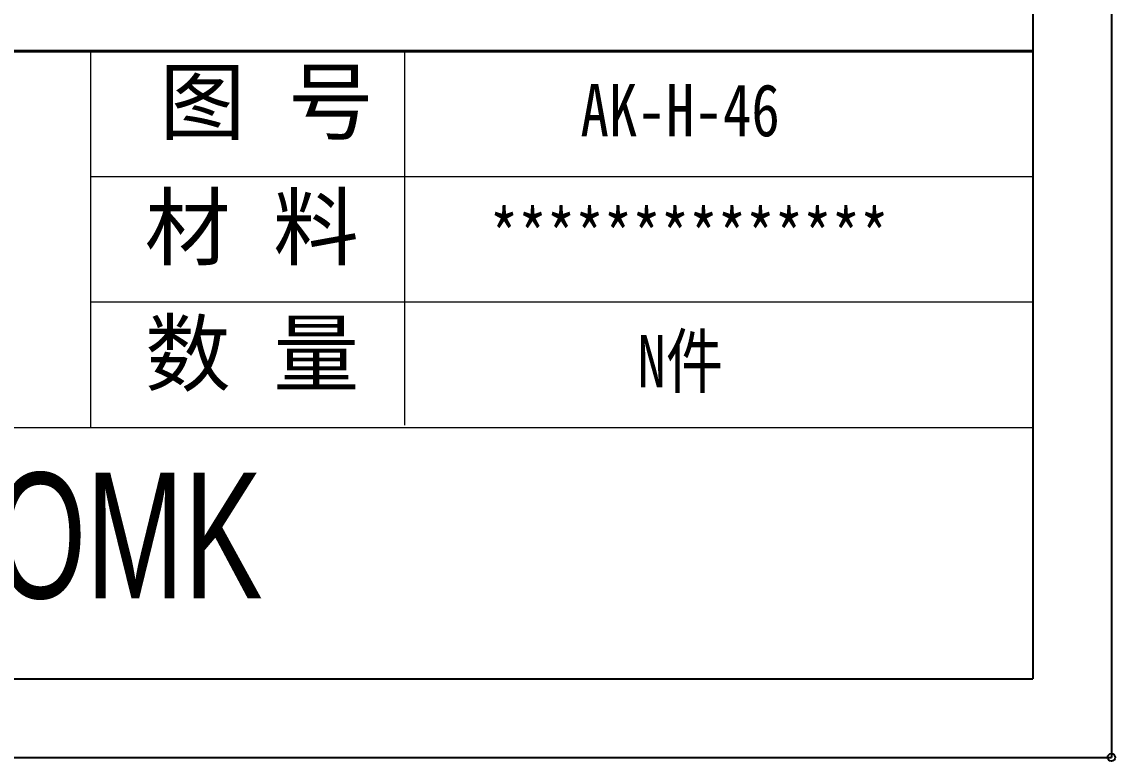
# Model space of a CAD drawing. Header units: inches. Extents: x 319 to 1827, y 1181 to 1488.
# Drawn here: x 651.5 to 753.1, y 1181.5 to 1250.2 of the extents above; entities that cross this region are included whole.
import ezdxf

# ---------------------------------------------------------------- set-up
doc = ezdxf.new("R2010")
doc.units = ezdxf.units.IN
doc.layers.add('文字', color=81, linetype='Continuous')
doc.layers.add('粗实线', color=7, linetype='Continuous', lineweight=30)
doc.layers.add('细实线', color=3, linetype='Continuous', lineweight=9)
doc.styles.get("Standard").update_dxf_attribs({"font": 'txt', "bigfont": 'gbcbig.shx'})
doc.styles.add('宋体', font='', dxfattribs={"width": 0.8, "height": 3.5})
doc.styles.add('长仿宋', font='', dxfattribs={"width": 0.7, "height": 4})
doc.styles.get('宋体').set_extended_font_data('SimSun')
doc.styles.get('长仿宋').set_extended_font_data('SimSun')

msp = doc.modelspace()

# ---------------------------------------------------------------- linework, layer by layer
for p, q in [((752.755, 1488.371), (752.755, 1181.81)), ((745.456, 1481.072), (745.456, 1189.109)), ((333.788, 1189.109), (745.456, 1189.109)), ((319.19, 1181.81), (752.755, 1181.81))]:
    msp.add_line(p, q)
msp.add_circle((752.755, 1181.81), 0.352)
at = {"layer": '粗实线', "color": 7, "lineweight": 40}
msp.add_line((745.456, 1247.502), (570.278, 1247.502), dxfattribs=at)
at = {"layer": '细实线', "color": 7}
for p, q in [((657.867, 1247.502), (657.867, 1212.466)), ((687.063, 1247.502), (687.063, 1212.712)), ((745.456, 1235.823), (657.867, 1235.823)), ((745.456, 1224.145), (657.867, 1224.145)), ((745.456, 1212.466), (482.689, 1212.466))]:
    msp.add_line(p, q, dxfattribs=at)

# ---------------------------------------------------------------- texts
at = {"layer": '文字', "color": 0, "char_height": 4.37944, "width": 50.63128, "attachment_point": 1, "style": '宋体'}
for s, insert in [('{\\H1.111x;AK-H-46}', (703.403, 1244.451)), ('{\\H1.111x;**************}', (694.979, 1232.773)), ('{\\H1.111x;N件}', (708.701, 1221.094))]:
    msp.add_mtext(s, dxfattribs=dict(at, insert=insert))
at = {"layer": '粗实线', "insert": (634.99, 1208.285), "char_height": 11.67852, "width": 130.96299, "attachment_point": 1, "style": '长仿宋'}
msp.add_mtext('{\\fSTXinwei|b0|i0|c134|p2;SZOMK}', dxfattribs=at)
at = {"layer": '细实线', "color": 7, "char_height": 5.83926, "attachment_point": 1}
for s, insert, width in [('{\\fSimSun|b0|i0|c134|p54;图 号}', (664.288, 1245.729), 29.19629), ('{\\fSimSun|b0|i0|c134|p54;材 料   }', (662.903, 1234.051), 29.19629), ('{\\fSimSun|b0|i0|c134|p54;数 量}', (662.932, 1222.315), 26.3825)]:
    msp.add_mtext(s, dxfattribs=dict(at, insert=insert, width=width))

doc.saveas('drawing.dxf')
